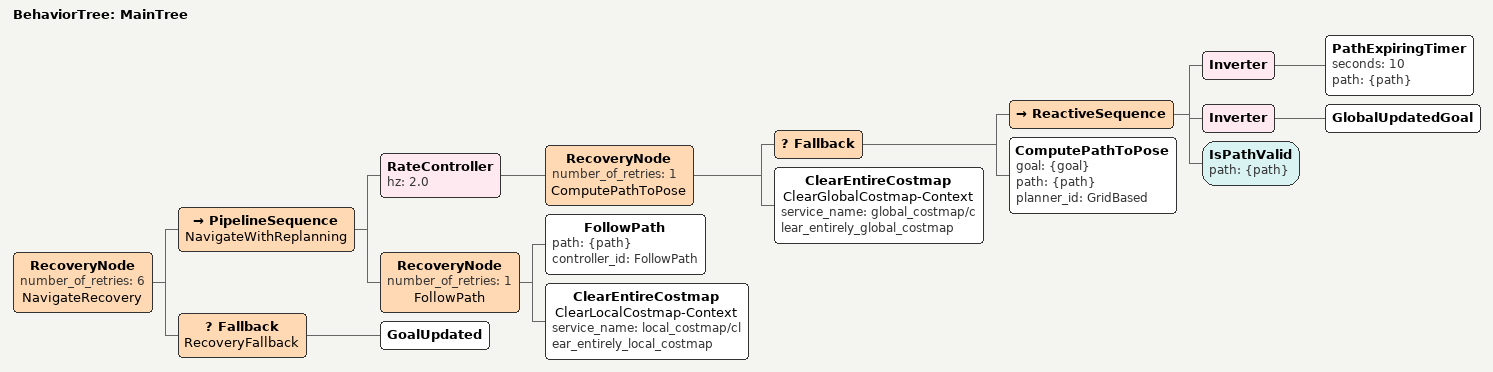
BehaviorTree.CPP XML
<root main_tree_to_execute="MainTree">
  <BehaviorTree ID="MainTree">
    <RecoveryNode number_of_retries="6" name="NavigateRecovery">
      <PipelineSequence name="NavigateWithReplanning">
        <RateController hz="2.0">
          <RecoveryNode number_of_retries="1" name="ComputePathToPose">
            <Fallback>
              <ReactiveSequence>
                <Inverter>
                  <PathExpiringTimer seconds="10" path="{path}"/>
                </Inverter>
                <Inverter>
                  <GlobalUpdatedGoal/>
                </Inverter>
                <IsPathValid path="{path}"/>
              </ReactiveSequence>
              <ComputePathToPose goal="{goal}" path="{path}" planner_id="GridBased"/>
            </Fallback>
            <ClearEntireCostmap name="ClearGlobalCostmap-Context" service_name="global_costmap/clear_entirely_global_costmap"/>
          </RecoveryNode>
        </RateController>
        <RecoveryNode number_of_retries="1" name="FollowPath">
          <FollowPath path="{path}" controller_id="FollowPath"/>
          <ClearEntireCostmap name="ClearLocalCostmap-Context" service_name="local_costmap/clear_entirely_local_costmap"/>
        </RecoveryNode>
      </PipelineSequence>

      <!-- RecoveryFallback 简化：只尝试更新目标，不进行任何备份或旋转 -->
      <Fallback name="RecoveryFallback">
        <GoalUpdated/>
      </Fallback>

    </RecoveryNode>
  </BehaviorTree>
</root>
